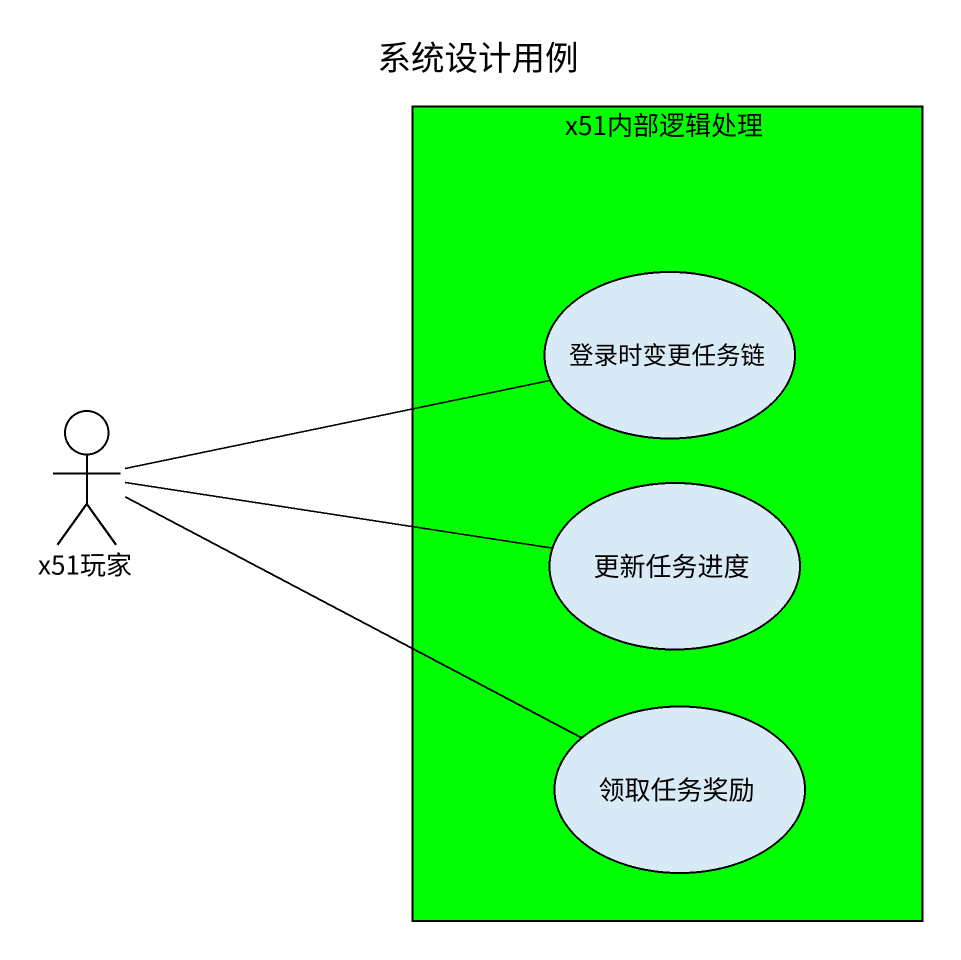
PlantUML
@startuml
title 系统设计用例
rectangle x51内部逻辑处理 #00FF00 {
  usecase 登录时变更任务链
  usecase 更新任务进度
  usecase 领取任务奖励
}
actor x51玩家
x51玩家 -right- 登录时变更任务链
x51玩家 -right- 更新任务进度
x51玩家 -right- 领取任务奖励
@enduml
